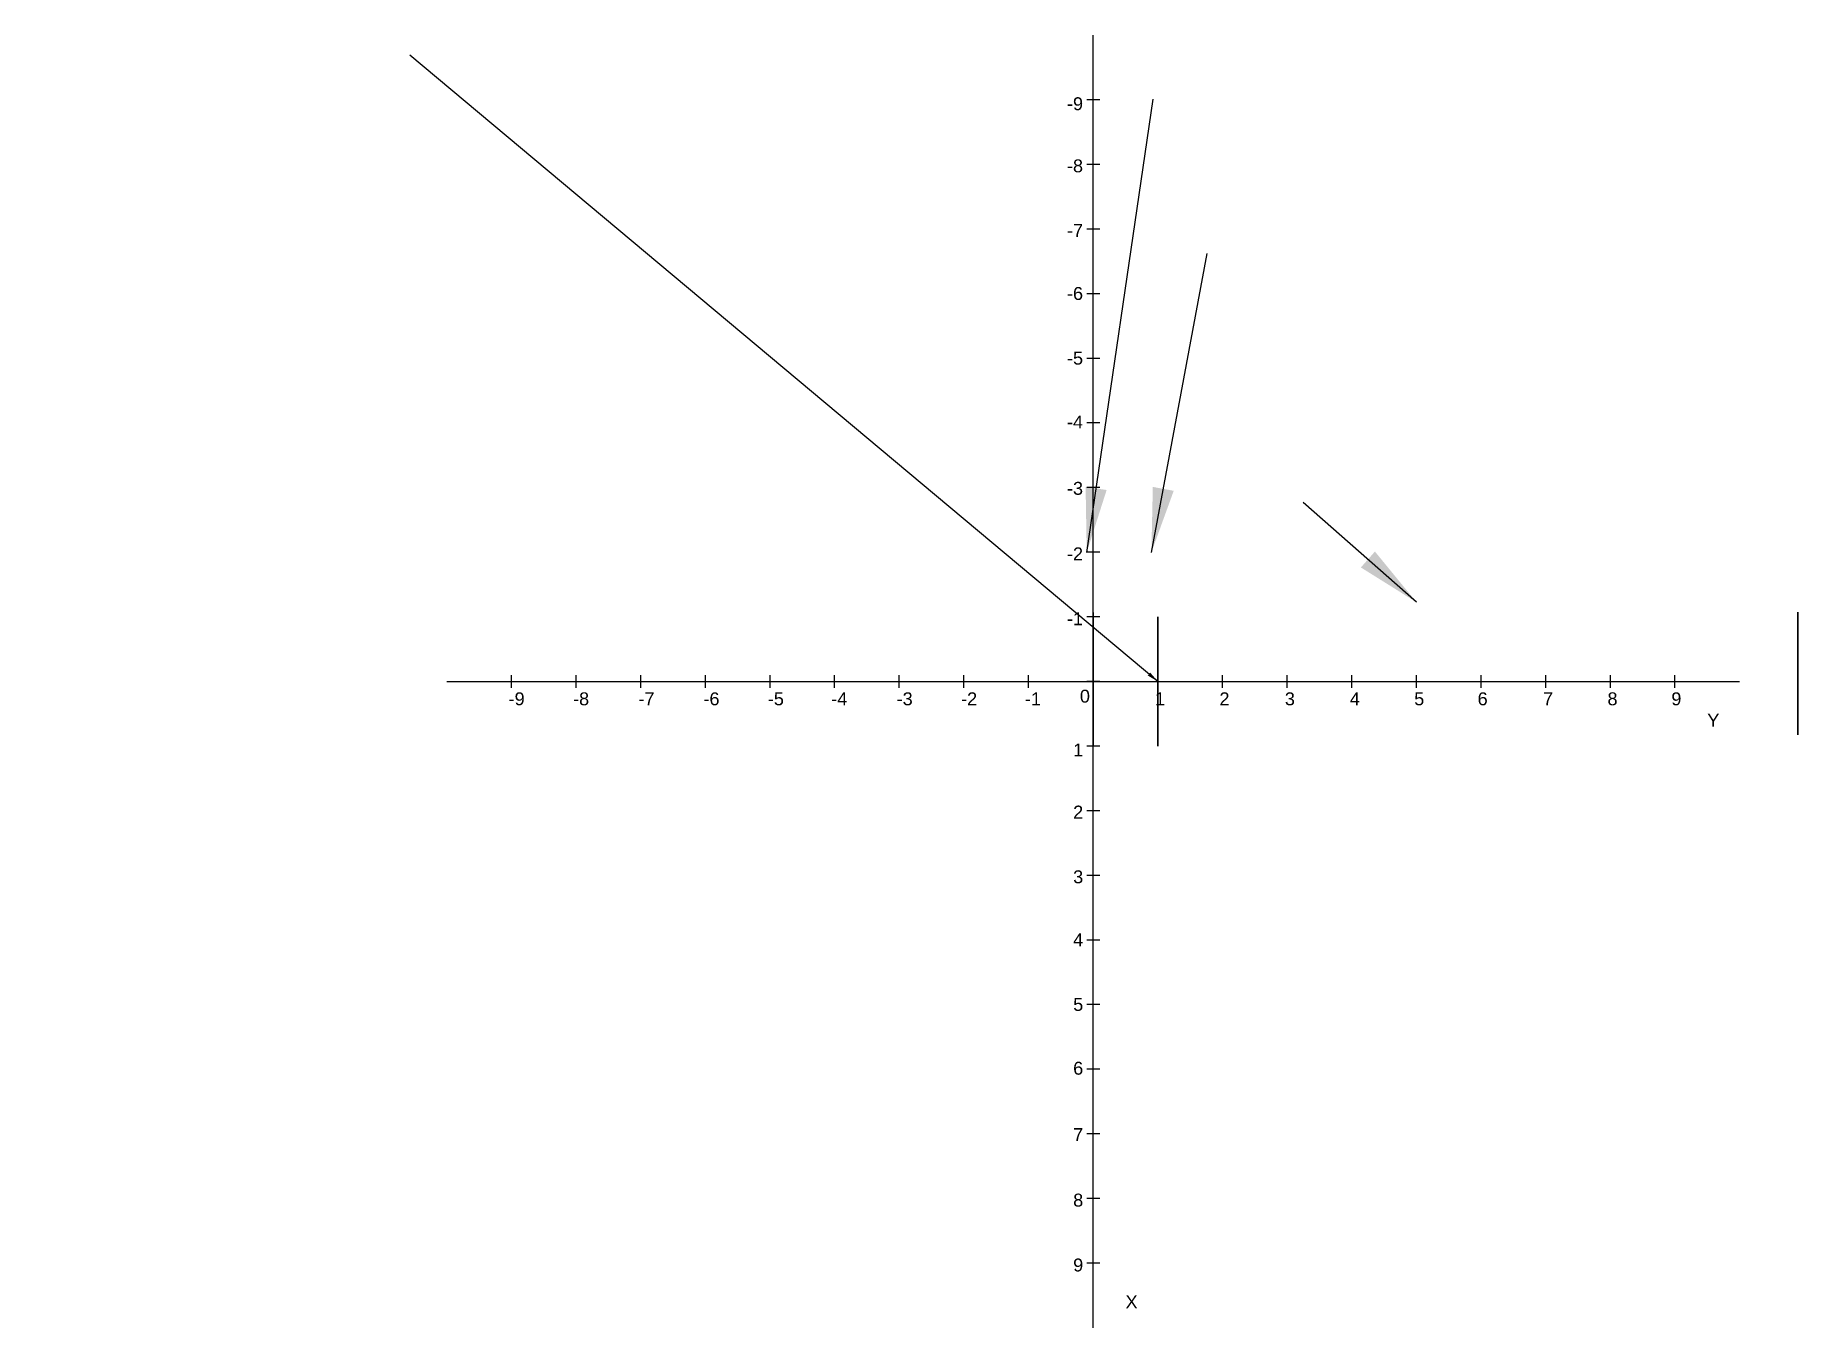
# Model space of a CAD drawing. Header units: inches. Extents: x -16.4 to 10.9, y -10 to 10.
import ezdxf

# ---------------------------------------------------------------- set-up
doc = ezdxf.new("R2010")
doc.units = ezdxf.units.IN
doc.header["$LTSCALE"] = 0.5
doc.header["$MEASUREMENT"] = 0
doc.styles.get("Standard").update_dxf_attribs({"font": 'arial.ttf'})
doc.dimstyles.get("Standard").update_dxf_attribs({"dimtxt": 0.18, "dimasz": 0.18, "dimexe": 0.18, "dimexo": 0.0625, "dimgap": 0.09, "dimtad": 0, "dimtih": 1, "dimtoh": 1, "dimdec": 4, "dimzin": 0, "dimdsep": 46, "dimtxsty": 'Standard', "dimcen": 0.09, "dimadec": 0, "dimazin": 0, "dimtfac": 1, "dimtdec": 4, "dimtofl": 0, "dimtmove": 0, "dimatfit": 3, "dimfxl": 1, "dimtolj": 1, "dimtzin": 0, "dimarcsym": 0})
pattern_1 = [(315, (0, 0), (0.0883883, 0.0883883), [])]

# ---------------------------------------------------------------- blocks, each defined once
blk = doc.blocks.new('*U1')
blk.add_line((1, -0.1), (1, 0.1))
blk = doc.blocks.new('*U2')
at = {"color": 0, "linetype": 'ByBlock', "lineweight": -2, "transparency": 16777216, "extrusion": (0, -1, -2.22045e-16)}
for p in [(0, 0), (1, 0), (2, 0), (3, 0), (4, 0), (5, 0), (6, 0), (7, 0), (8, 0)]:
    blk.add_blockref('*U1', p, dxfattribs=at)
blk = doc.blocks.new('*U3')
blk.add_line((1, -0.1), (1, 0.1))
blk = doc.blocks.new('*U4')
at = {"color": 0, "linetype": 'ByBlock', "lineweight": -2, "transparency": 16777216, "extrusion": (0, -1, -2.22045e-16)}
for p in [(0, 0), (1, 0), (2, 0), (3, 0), (4, 0), (5, 0), (6, 0), (7, 0), (8, 0)]:
    blk.add_blockref('*U3', p, dxfattribs=at)
blk = doc.blocks.new('*U5')
blk.add_line((1, -0.1), (1, 0.1))
blk = doc.blocks.new('*U6')
at = {"color": 0, "linetype": 'ByBlock', "lineweight": -2, "transparency": 16777216, "extrusion": (0, -1, -2.22045e-16)}
for p in [(0, 0), (1, 0), (2, 0), (3, 0), (4, 0), (5, 0), (6, 0), (7, 0), (8, 0)]:
    blk.add_blockref('*U5', p, dxfattribs=at)
blk = doc.blocks.new('*U7')
blk.add_line((1, -0.1), (1, 0.1))
blk = doc.blocks.new('*U8')
at = {"color": 0, "linetype": 'ByBlock', "lineweight": -2, "transparency": 16777216, "extrusion": (0, -1, -2.22045e-16)}
for p in [(-10, 0), (-9, 0), (-8, 0), (-7, 0), (-6, 0), (-5, 0), (-4, 0), (-3, 0), (-2, 0)]:
    blk.add_blockref('*U7', p, dxfattribs=at)
blk = doc.blocks.new('*U9')
blk.add_line((1, -0.1), (1, 0.1))
blk = doc.blocks.new('*U10')
at = {"color": 0, "linetype": 'ByBlock', "lineweight": -2, "transparency": 16777216, "extrusion": (0, -1, -2.22045e-16)}
for p in [(0, 0), (1, 0), (2, 0), (3, 0), (4, 0), (5, 0), (6, 0), (7, 0), (8, 0)]:
    blk.add_blockref('*U9', p, dxfattribs=at)
blk = doc.blocks.new('*U11')
blk.add_line((1, -0.1), (1, 0.1))
blk = doc.blocks.new('*U12')
at = {"color": 0, "linetype": 'ByBlock', "lineweight": -2, "transparency": 16777216, "extrusion": (0, -1, -2.22045e-16)}
for p in [(0, 0), (1, 0), (2, 0), (3, 0), (4, 0), (5, 0), (6, 0), (7, 0), (8, 0)]:
    blk.add_blockref('*U11', p, dxfattribs=at)

msp = doc.modelspace()

# ---------------------------------------------------------------- hatches: boundary and pattern name
h = msp.add_hatch()
h.set_pattern_fill('ANSI31', color=256)
h.set_pattern_definition(pattern_1)
h.paths.add_polyline_path([(-0.465, 0.761), (-0.116, 0.761), (-0.116, 1.173), (-0.465, 1.173)], flags=9)
h.paths.add_polyline_path([(-0.465, 1.765), (-0.116, 1.765), (-0.116, 2.177), (-0.465, 2.177)], flags=9)
h = msp.add_hatch()
h.set_pattern_fill('ANSI31', color=256)
h.set_pattern_definition(pattern_1)
h.paths.add_polyline_path([(-0.465, 0.761), (-0.116, 0.761), (-0.116, 1.173), (-0.465, 1.173)], flags=9)
h.paths.add_polyline_path([(-0.465, 1.765), (-0.116, 1.765), (-0.116, 2.177), (-0.465, 2.177)], flags=9)
at = {"extrusion": (-1, 1.12071e-16, 1.49011e-16)}
h = msp.add_hatch(dxfattribs=at)
h.set_pattern_fill('ANSI31', color=256)
h.set_pattern_definition([(118.491, (1e-16, 1e-16), (-0.109861, -0.059628), [])])
edge = h.paths.add_edge_path()
edge.add_arc((0, 0), 1, 0, 360)
h = msp.add_hatch()
h.set_pattern_fill('ANSI32', color=256)
h.set_pattern_definition([(315, (0, 0), (0.265165, 0.265165), []), (315, (-3e-17, -0.17678), (0.265165, 0.265165), [])])
edge = h.paths.add_edge_path()
edge.add_spline(control_points=[(10.899, 0.125), (10.899, 0.13), (10.899, 0.136), (10.899, 0.258), (10.899, 0.374), (10.899, 0.596), (10.899, 0.699), (10.899, 0.877), (10.899, 0.949), (10.899, 1.048), (10.899, 1.073), (10.899, 1.074), (10.899, 1.053), (10.899, 0.968), (10.899, 0.903), (10.899, 0.735), (10.899, 0.631), (10.899, 0.402), (10.899, 0.279), (10.899, 0.036), (10.899, -0.08), (10.899, -0.305), (10.899, -0.41), (10.899, -0.596), (10.899, -0.673), (10.899, -0.783), (10.899, -0.815), (10.899, -0.829), (10.899, -0.814), (10.899, -0.741), (10.899, -0.682), (10.899, -0.524), (10.899, -0.426), (10.899, -0.314), (10.899, -0.242), (10.899, -0.165), (10.899, -0.016), (10.899, 0.054), (10.899, 0.125)], knot_values=[-5.521426, -5.521426, -5.521426, -5.521426, -5.505652, -5.505652, -5.153236, -5.153236, -4.78772, -4.78772, -4.407545, -4.407545, -4.031701, -4.031701, -3.680046, -3.680046, -3.315355, -3.315355, -2.936142, -2.936142, -2.560184, -2.560184, -2.209036, -2.209036, -1.845249, -1.845249, -1.467084, -1.467084, -1.091009, -1.091009, -0.739868, -0.739868, -0.377049, -0.377049, 0, 0, 0, 0.244969, 0.244969, 0.457348, 0.457348, 0.457348, 0.457348], degree=3, periodic=0)
at = {"extrusion": (1, 2.73499e-15, 4.68079e-15)}
h = msp.add_hatch(dxfattribs=at)
h.set_pattern_fill('ANSI31', color=256)
h.set_pattern_definition([(104.702, (0.12499, -0.94875), (-0.120907, -0.031724), [])])
edge = h.paths.add_edge_path()
edge.add_spline(control_points=[(0.125, -0.949), (0.13, -0.949), (0.136, -0.949), (0.258, -0.947), (0.374, -0.923), (0.596, -0.833), (0.699, -0.765), (0.877, -0.592), (0.949, -0.486), (1.048, -0.254), (1.073, -0.13), (1.074, 0.112), (1.053, 0.228), (0.968, 0.452), (0.903, 0.556), (0.735, 0.738), (0.631, 0.812), (0.402, 0.916), (0.279, 0.945), (0.036, 0.952), (-0.08, 0.934), (-0.305, 0.854), (-0.41, 0.793), (-0.596, 0.629), (-0.673, 0.528), (-0.783, 0.302), (-0.815, 0.179), (-0.829, -0.063), (-0.814, -0.18), (-0.741, -0.406), (-0.682, -0.513), (-0.524, -0.703), (-0.426, -0.783), (-0.314, -0.841), (-0.242, -0.879), (-0.165, -0.907), (-0.016, -0.941), (0.054, -0.949), (0.125, -0.949)], knot_values=[-5.521426, -5.521426, -5.521426, -5.521426, -5.505652, -5.505652, -5.153236, -5.153236, -4.78772, -4.78772, -4.407545, -4.407545, -4.031701, -4.031701, -3.680046, -3.680046, -3.315355, -3.315355, -2.936142, -2.936142, -2.560184, -2.560184, -2.209036, -2.209036, -1.845249, -1.845249, -1.467084, -1.467084, -1.091009, -1.091009, -0.739868, -0.739868, -0.377049, -0.377049, 0, 0, 0, 0.244969, 0.244969, 0.457348, 0.457348, 0.457348, 0.457348], degree=3, periodic=0)
h = msp.add_hatch()
h.set_pattern_fill('ANSI31', color=256)
h.set_pattern_definition(pattern_1)
h.paths.add_polyline_path([(-2.103, -0.478), (-1.755, -0.478), (-1.755, -0.066), (-2.103, -0.066)], flags=9)
h.paths.add_polyline_path([(-1.115, -0.478), (-0.766, -0.478), (-0.766, -0.066), (-1.115, -0.066)], flags=9)
h.paths.add_polyline_path([(-0.368, -2.231), (-0.112, -2.231), (-0.112, -1.819), (-0.368, -1.819)], flags=9)
h.paths.add_polyline_path([(-0.39, -1.27), (-0.135, -1.27), (-0.135, -0.858), (-0.39, -0.858)], flags=9)
h.paths.add_polyline_path([(0.428, -1.359), (1.388, -0.455), (1.161, -0.207), (0.201, -1.111)], flags=9)
h.paths.add_polyline_path([(-0.267, -0.437), (-0.012, -0.437), (-0.012, -0.025), (-0.267, -0.025)], flags=9)
h = msp.add_hatch()
h.set_pattern_fill('ANSI31', color=256)
h.set_pattern_definition(pattern_1)
h.paths.add_polyline_path([(-2.103, -0.478), (-1.755, -0.478), (-1.755, -0.066), (-2.103, -0.066)], flags=9)
h.paths.add_polyline_path([(-1.115, -0.478), (-0.766, -0.478), (-0.766, -0.066), (-1.115, -0.066)], flags=9)
h.paths.add_polyline_path([(-0.39, -1.27), (-0.135, -1.27), (-0.135, -0.858), (-0.39, -0.858)], flags=9)
h.paths.add_polyline_path([(-0.267, -0.437), (-0.012, -0.437), (-0.012, -0.025), (-0.267, -0.025)], flags=9)
h.paths.add_polyline_path([(-0.368, -2.231), (-0.112, -2.231), (-0.112, -1.819), (-0.368, -1.819)], flags=9)
h = msp.add_hatch()
h.set_pattern_fill('ANSI31', color=256)
h.set_pattern_definition(pattern_1)
h.paths.add_polyline_path([(0.876, -0.478), (1.131, -0.478), (1.131, -0.066), (0.876, -0.066)], flags=9)
h.paths.add_polyline_path([(0.428, -1.359), (1.388, -0.455), (1.161, -0.207), (0.201, -1.111)], flags=9)

# ---------------------------------------------------------------- linework, layer by layer
for p, q in [((0, -10), (0, 10)), ((-10, 0), (10, 0)), ((0, 0), (0, -1))]:
    msp.add_line(p, q)
at = {"extrusion": (0, -1, 6.12323e-17)}
msp.add_line((0, 0, -10), (0, 0, 10), dxfattribs=at)
at = {"extrusion": (-1, 2.22045e-16, -2.22045e-16)}
msp.add_circle((0, 0, -1), 1, dxfattribs=at)
msp.add_open_spline([(10.899, 0.125, -0.949), (10.899, 0.13, -0.949), (10.899, 0.136, -0.949), (10.899, 0.258, -0.947), (10.899, 0.374, -0.923), (10.899, 0.596, -0.833), (10.899, 0.699, -0.765), (10.899, 0.877, -0.592), (10.899, 0.949, -0.486), (10.899, 1.048, -0.254), (10.899, 1.073, -0.13), (10.899, 1.074, 0.112), (10.899, 1.053, 0.228), (10.899, 0.968, 0.452), (10.899, 0.903, 0.556), (10.899, 0.735, 0.738), (10.899, 0.631, 0.812), (10.899, 0.402, 0.916), (10.899, 0.279, 0.945), (10.899, 0.036, 0.952), (10.899, -0.08, 0.934), (10.899, -0.305, 0.854), (10.899, -0.41, 0.793), (10.899, -0.596, 0.629), (10.899, -0.673, 0.528), (10.899, -0.783, 0.302), (10.899, -0.815, 0.179), (10.899, -0.829, -0.063), (10.899, -0.814, -0.18), (10.899, -0.741, -0.406), (10.899, -0.682, -0.513), (10.899, -0.524, -0.703), (10.899, -0.426, -0.783), (10.899, -0.314, -0.841), (10.899, -0.242, -0.879), (10.899, -0.165, -0.907), (10.899, -0.016, -0.941), (10.899, 0.054, -0.949), (10.899, 0.125, -0.949)], degree=3, knots=[-5.521426, -5.521426, -5.521426, -5.521426, -5.505652, -5.505652, -5.153236, -5.153236, -4.78772, -4.78772, -4.407545, -4.407545, -4.031701, -4.031701, -3.680046, -3.680046, -3.315355, -3.315355, -2.936142, -2.936142, -2.560184, -2.560184, -2.209036, -2.209036, -1.845249, -1.845249, -1.467084, -1.467084, -1.091009, -1.091009, -0.739868, -0.739868, -0.377049, -0.377049, 0, 0, 0, 0.244969, 0.244969, 0.457348, 0.457348, 0.457348, 0.457348])

# ---------------------------------------------------------------- block references
at = {"extrusion": (-1, 6.12323e-17, -2.22045e-16), "rotation": 180}
for name, p in [('*U4', (0, 0)), ('*U6', (10, 0))]:
    msp.add_blockref(name, p, dxfattribs=at)
at = {"extrusion": (0, 1, -2.22045e-16), "rotation": 180}
for name in ['*U8', '*U2']:
    msp.add_blockref(name, (0, 0), dxfattribs=at)
at = {"extrusion": (-1, 2.22045e-16, 6.12323e-17), "rotation": 90}
for name, p in [('*U10', (0, 0)), ('*U12', (0, -10))]:
    msp.add_blockref(name, p, dxfattribs=at)

# ---------------------------------------------------------------- texts
at = {"extrusion": (-9.86076e-32, -1, 6.12323e-17), "char_height": 1, "attachment_point": 1, "text_direction": (1, 0, 0)}
for s, insert in [('\\A1;x{\\H0.7x;\\S2^ ;}+z{\\H0.7x;\\S2^ ;\\H1.54761x;≤1\\H0.7x;\\S2^ ;\\H1.42857x;\\Py=1}', (-16.371, 9.69, -1)), ('\\A1;y=0', (0.928, 9.011, 3)), ('\\A1;y=1', (1.765, 6.624, 3)), ('\\A1;y=x{\\H0.7x;\\S2^ ;}+z{\\H0.7x;\\S2^ ;}', (3.471, 2.768, 3.795))]:
    msp.add_mtext_dynamic_manual_height_columns(s, width=7.88808, gutter_width=1, heights=[0], dxfattribs=dict(at, insert=insert))
at = {"char_height": 0.2, "attachment_point": 1}
for s, width, insert in [('-9', 0.2, (-0.406, 9.04)), ('-8', 0.2, (-0.406, 8.079)), ('-7', 0.2, (-0.406, 7.078)), ('-6', 0.2, (-0.406, 6.104)), ('-5', 0.2, (-0.406, 5.103)), ('-4', 0.2, (-0.406, 4.116)), ('-3', 0.2, (-0.406, 3.089)), ('-2', 0.2, (-0.406, 2.075)), ('-1', 0.2, (-0.406, 1.071)), ('-9', 0.2, (-9.044, -0.168)), ('-8', 0.2, (-8.047, -0.168)), ('-7', 0.2, (-7.035, -0.168)), ('-6', 0.2, (-6.03, -0.168)), ('-5', 0.2, (-5.034, -0.168)), ('-4', 0.2, (-4.053, -0.168)), ('-3', 0.2, (-3.041, -0.168)), ('-2', 0.2, (-2.044, -0.168)), ('-1', 0.2, (-1.056, -0.168)), ('0', 0.36064, (-0.206, -0.127)), ('1', 0.2, (0.956, -0.168)), ('2', 0.2, (1.953, -0.168)), ('3', 0.2, (2.965, -0.168)), ('4', 0.2, (3.97, -0.168)), ('5', 0.2, (4.966, -0.168)), ('6', 0.2, (5.947, -0.168)), ('7', 0.2, (6.959, -0.168)), ('8', 0.2, (7.956, -0.168)), ('9', 0.2, (8.944, -0.168)), ('Y', 0.5, (9.5, -0.5)), ('1', 0.2, (-0.31, -0.96)), ('2', 0.2, (-0.31, -1.921)), ('3', 0.2, (-0.31, -2.922)), ('4', 0.2, (-0.31, -3.896)), ('5', 0.2, (-0.31, -4.897)), ('6', 0.2, (-0.31, -5.884)), ('7', 0.2, (-0.31, -6.911)), ('8', 0.2, (-0.31, -7.925)), ('9', 0.2, (-0.31, -8.929)), ('X', 0.5, (0.5, -9.5))]:
    msp.add_mtext_dynamic_manual_height_columns(s, width=width, gutter_width=1, heights=[0], dxfattribs=dict(at, insert=insert))
at = {"extrusion": (0, -1, 6.12323e-17), "char_height": 0.2, "attachment_point": 1, "text_direction": (1, 0, 0)}
for s, insert in [('4', (-0.31, 0, 4.116)), ('3', (-0.31, 0, 3.089)), ('5', (-0.31, 0, 5.103)), ('8', (-0.31, 0, 8.079)), ('9', (-0.31, 0, 9.04)), ('2', (-0.31, 0, 2.075)), ('6', (-0.31, 0, 6.104)), ('7', (-0.31, 0, 7.078)), ('1', (-0.31, 0, 1.071)), ('-9', (-0.388, 0, -8.929)), ('-8', (-0.388, 0, -7.925)), ('-7', (-0.388, 0, -6.911)), ('-6', (-0.388, 0, -5.884)), ('-5', (-0.388, 0, -4.897)), ('-4', (-0.388, 0, -3.896)), ('-3', (-0.388, 0, -2.922)), ('-2', (-0.388, 0, -1.921)), ('-1', (-0.388, 0, -0.96))]:
    msp.add_mtext_dynamic_manual_height_columns(s, width=0.2, gutter_width=1, heights=[0], dxfattribs=dict(at, insert=insert))
at = {"extrusion": (0, -1, -2.22045e-16), "insert": (0.5, 0, 10), "char_height": 0.2, "attachment_point": 1, "text_direction": (1, 0, 0)}
msp.add_mtext_dynamic_manual_height_columns('Z', width=0.5, gutter_width=1, heights=[0], dxfattribs=at)

# ---------------------------------------------------------------- leaders
msp.add_leader([(1, 0, -1), (-10.572, 9.69, -1)], dimstyle='Standard')
for points in [[(-0.1, 1.998, 3), (0.928, 9.011, 3)], [(0.9, 1.998, 3), (1.765, 6.624, 3)], [(5, 1.227, 1.869), (3.25, 2.768, 1.869)]]:
    msp.add_leader(points, dimstyle='Standard', override={"dimasz": 1})

doc.saveas('drawing.dxf')
